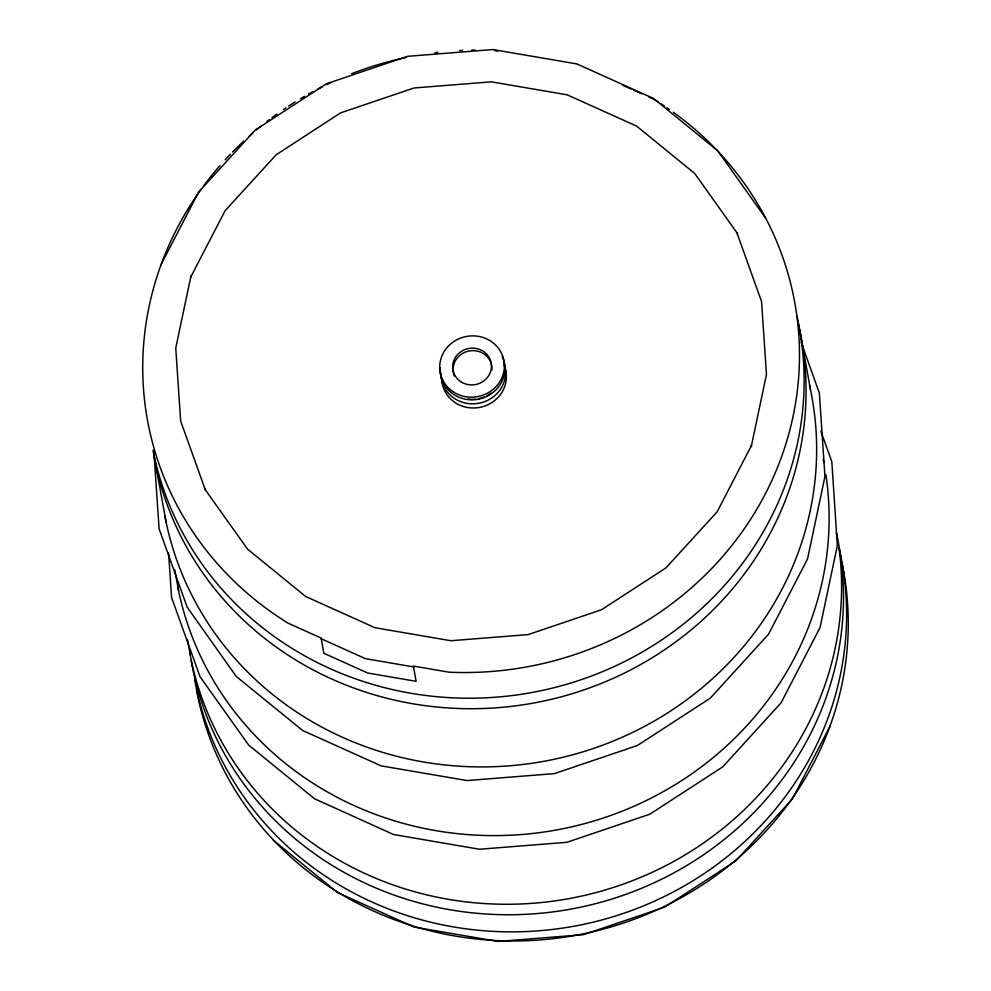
<?xml version="1.0" encoding="UTF-8"?>
<svg xmlns="http://www.w3.org/2000/svg" width="991" height="991" viewBox="0 0 991 991"><rect width="100%" height="100%" fill="white"/><g stroke="black" fill="none" stroke-linecap="round" stroke-linejoin="round"><path stroke-width="1.49" d="M824.859 476.981L807.566 558.862L768.595 634.129L710.299 698.147L637.386 745.517L554.39 773.624L466.984 780.561L381.114 765.857L302.639 730.503L236.18 676.382L187.163 607.149L159.093 528.822L153.828 450.471M160.641 265.415L198.646 192.031L255.195 130.081L326.448 83.789L407.536 56.326L492.936 49.55L576.849 63.919L653.527 98.468L717.757 150.843L765.163 217.45M830.359 725.585L792.354 798.969L735.805 860.919L664.552 907.211L583.464 934.674L498.064 941.45L414.151 927.081L337.473 892.532L273.243 840.157M494.732 50.64L497.73 51.16M414.188 667.017L365.382 658.643L320.762 638.551M622.856 85.325L631.007 88.992M633.72 90.218L641.858 93.885M648.647 96.945L652.722 98.778M801.149 342.254L819.346 393.018L824.921 475.99M820.907 431.234L831.821 461.707L837.333 545.657L820.053 627.538L781.069 702.817L722.786 766.823L649.861 814.193L566.877 842.313L479.458 849.25L393.6 834.533L314.543 798.771L248.667 745.059L200.046 676.742L171.567 597.499L168.581 552.941M799.873 331.192L810.452 389.413M155.488 463.726L166.079 521.947M174.763 569.738L178.553 590.624M187.51 639.889L191.028 659.275A328.95 310.641 -10.3 0 0 565.527 899.233A328.95 310.641 -10.3 0 0 839.018 547.837M504.345 364.056A32.406 30.597 -10.3 0 1 477.414 403.486A32.406 30.597 -10.3 0 1 440.933 373.05M673.335 112.256A328.95 310.641 -10.3 0 1 777.799 466.637A328.95 310.641 -10.3 0 1 448.997 672.183L413.346 666.076L416.121 681.325L367.723 673.025L323.871 653.267L321.096 638.031L288.146 623.19A328.95 310.641 -10.3 0 1 201.049 189.417M203.725 185.751A328.95 310.641 -10.3 0 1 220.027 165.522M225.168 159.786A328.95 310.641 -10.3 0 1 230.445 154.175M232.588 151.957A328.95 310.641 -10.3 0 1 243.625 141.218M249.298 136.052A328.95 310.641 -10.3 0 1 252.755 133.029M256.248 130.069A328.95 310.641 -10.3 0 1 260.967 126.167M267.013 121.398A328.95 310.641 -10.3 0 1 269.478 119.527M271.955 117.669A328.95 310.641 -10.3 0 1 276.972 114.015M283.364 109.567A328.95 310.641 -10.3 0 1 285.953 107.821M288.554 106.111A328.95 310.641 -10.3 0 1 295.132 101.912M300.471 98.666A328.95 310.641 -10.3 0 1 304.51 96.3M308.573 93.996A328.95 310.641 -10.3 0 1 312.661 91.742M318.148 88.843A328.95 310.641 -10.3 0 1 322.298 86.737M326.448 84.681A328.95 310.641 -10.3 0 1 330.56 82.736M351.669 73.693A328.95 310.641 -10.3 0 1 406.186 57.478M434.9 52.684A328.95 310.641 -10.3 0 1 437.972 52.325M459.527 50.516A328.95 310.641 -10.3 0 1 462.599 50.368M471.84 50.083A328.95 310.641 -10.3 0 1 474.912 50.045M654.072 99.385A328.95 310.641 -10.3 0 1 657.987 101.838M660.576 103.51A328.95 310.641 -10.3 0 1 664.441 106.062M667.005 107.796A328.95 310.641 -10.3 0 1 669.544 109.555M809.486 384.954A328.95 310.641 -10.3 0 1 550.909 759.948A328.95 310.641 -10.3 0 1 164.89 515.977M798.226 323.772A328.95 310.641 -10.3 0 1 540.33 701.739A328.95 310.641 -10.3 0 1 153.766 454.758M836.354 532.774A328.95 310.641 -10.3 0 1 576.192 908.09A328.95 310.641 -10.3 0 1 191.213 660.799M502.164 356.289A32.406 30.597 -10.3 0 1 478.096 399.249A32.406 30.597 -10.3 0 1 440.264 367.698M825.887 474.615A328.95 310.641 -10.3 0 1 553.077 830.569A328.95 310.641 -10.3 0 1 177.662 586.152M823.236 459.576A328.95 310.641 -10.3 0 1 823.831 462.562M839.464 549.894A328.95 310.641 -10.3 0 1 580.094 925.049A328.95 310.641 -10.3 0 1 194.595 679.405M842.077 563.445A328.95 310.641 -10.3 0 1 580.169 934.463A328.95 310.641 -10.3 0 1 196.515 690.009M454.572 376.382A19.448 18.358 -10.3 0 1 469.387 350.938A19.448 18.358 -10.3 0 1 491.883 369.903M796.999 316.253A328.95 310.641 -10.3 0 1 539.996 690.925A328.95 310.641 -10.3 0 1 152.986 450.261M490.929 393.105A29.024 27.414 -10.3 0 1 487.138 395.582M484.426 396.883A29.024 27.414 -10.3 0 1 478.628 398.692M475.63 399.162A29.024 27.414 -10.3 0 1 468.074 399.001M504.196 365.704A32.406 30.597 -10.3 0 1 480.276 407.301A32.406 30.597 -10.3 0 1 441.689 378.562M836.862 534.211A328.95 310.641 -10.3 0 1 837.395 537.221M190.136 654.816A328.95 310.641 -10.3 0 1 189.578 651.818M190.978 275.944L175.754 348.027L180.659 421.026L205.36 489.95L204.617 488.823L247.502 549.088L305.612 596.471L374.982 627.724L450.893 640.731L528.153 634.599L601.512 609.75L665.977 567.868L717.137 511.827L751.512 445.43L751.24 446.631L766.464 374.536L761.559 301.549L736.858 232.625L737.601 233.74L694.716 173.487L636.606 126.105L567.236 94.851L491.325 81.844L414.065 87.976L340.706 112.825L276.241 154.707L225.081 210.749L190.706 277.146L190.978 275.944M461.249 382.006A19.448 18.358 -10.3 0 0 491.425 367.401A19.448 18.358 -10.3 0 0 463.515 350.182A19.448 18.358 -10.3 0 0 461.249 382.006M454.039 392.325A32.406 30.597 -10.3 0 0 504.332 367.983A32.406 30.597 -10.3 0 0 457.805 339.281A32.406 30.597 -10.3 0 0 454.039 392.325"/></g></svg>
